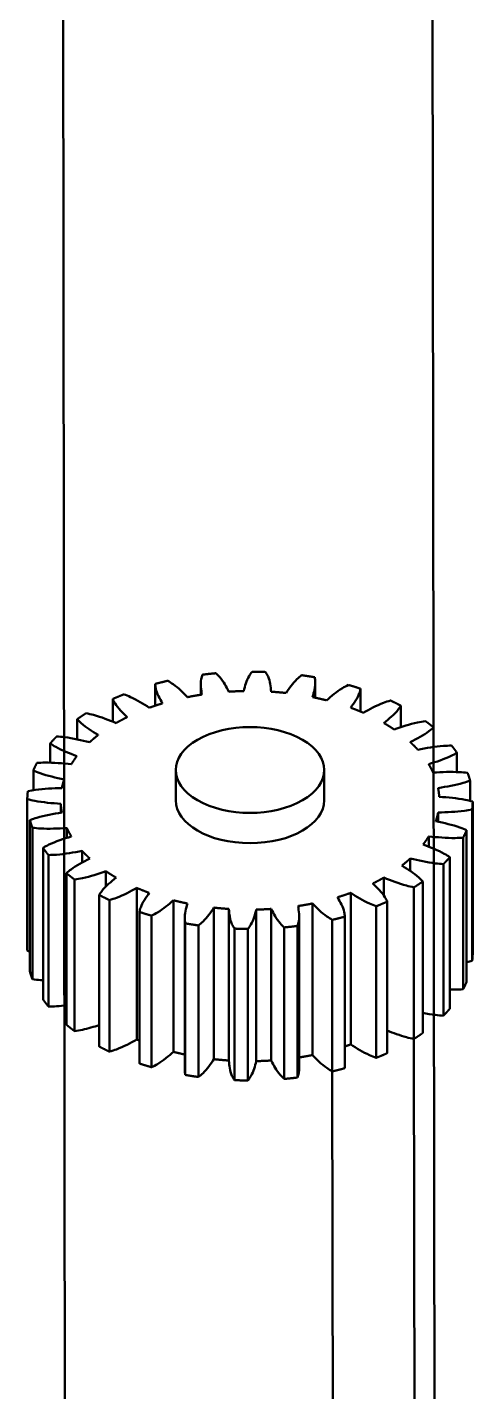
# Model space of a CAD drawing. Header units: inches. Extents: x 632 to 5727, y -9589 to -3994.
# Drawn here: x 755.9 to 777, y -4891.9 to -4827.3 of the extents above; entities that cross this region are included whole.
import ezdxf

# ---------------------------------------------------------------- set-up
doc = ezdxf.new("R2010")
doc.units = ezdxf.units.IN
doc.header["$MEASUREMENT"] = 0
doc.layers.add('visible line', color=7, linetype='Continuous', lineweight=50, plot=False)

msp = doc.modelspace()

# ---------------------------------------------------------------- linework, layer by layer
at = {"layer": 'visible line'}
for p, q in [((757.46222, -4720.48261, -11112.20875), (757.69473, -4906.2404, -972.74939)), ((774.95903, -4720.54432, -11112.20875), (775.19108, -4906.24337, -972.74939))]:
    msp.add_line(p, q, dxfattribs=at)
at = {"layer": 'visible line', "extrusion": (-0.707107, -0.408248, 0.57735)}
for p, q in [((761.95585, -4859.44205, -5574.8673), (761.95585, -4858.41222, -5574.8673)), ((764.11577, -4858.92453, -5574.8673), (764.11577, -4858.41754, -5574.8673)), ((769.53582, -4859.06489, -5574.8673), (769.53582, -4858.35266, -5574.8673)), ((759.94434, -4860.19859, -5574.8673), (759.94434, -4859.12685, -5574.8673)), ((771.67578, -4859.72032, -5574.8673), (771.67578, -4858.63601, -5574.8673)), ((773.58234, -4860.45976, -5574.8673), (773.58234, -4859.44085, -5574.8673)), ((758.25869, -4861.03488, -5574.8673), (758.25869, -4860.08199, -5574.8673)), ((775.1309, -4861.40066, -5574.8673), (775.1309, -4860.47045, -5574.8673)), ((756.98343, -4862.14023, -5574.8673), (756.98343, -4861.22974, -5574.8673)), ((776.24381, -4862.58412, -5574.8673), (776.24381, -4861.67319, -5574.8673)), ((756.18251, -4863.44616, -5574.8673), (756.18251, -4862.51255, -5574.8673)), ((762.92714, -4863.92316, -5574.8673), (762.92714, -4862.48786, -5574.8673)), ((769.95866, -4863.92316, -5574.8673), (769.95866, -4862.48786, -5574.8673)), ((776.86526, -4863.94864, -5574.8673), (776.86526, -4862.98875, -5574.8673)), ((755.89609, -4871.04261, -5574.8673), (755.89609, -4863.8661, -5574.8673)), ((757.48245, -4864.5114, -5574.8673), (757.48245, -4864.09128, -5574.8673)), ((776.98971, -4871.15673, -5574.8673), (776.98971, -4863.98022, -5574.8673)), ((756.02054, -4872.03408, -5574.8673), (756.02054, -4864.85757, -5574.8673)), ((775.35171, -4864.93425, -5574.8673), (775.35171, -4864.50269, -5574.8673)), ((776.96409, -4871.52767, -5574.8673), (776.96409, -4864.35116, -5574.8673)), ((756.13853, -4872.39901, -5574.8673), (756.13853, -4865.2225, -5574.8673)), ((757.7719, -4865.70025, -5574.8673), (757.7719, -4865.23823, -5574.8673)), ((776.70329, -4872.51027, -5574.8673), (776.70329, -4865.33376, -5574.8673)), ((756.64199, -4873.34964, -5574.8673), (756.64199, -4866.17313, -5574.8673)), ((774.90498, -4866.11825, -5574.8673), (774.90498, -4865.6327, -5574.8673)), ((776.53534, -4872.86862, -5574.8673), (776.53534, -4865.69211, -5574.8673)), ((756.89767, -4873.69026, -5574.8673), (756.89767, -4866.51376, -5574.8673)), ((758.49615, -4866.86504, -5574.8673), (758.49615, -4866.31925, -5574.8673)), ((774.03394, -4867.27003, -5574.8673), (774.03394, -4866.67698, -5574.8673)), ((775.90237, -4873.79308, -5574.8673), (775.90237, -4866.61657, -5574.8673)), ((757.7549, -4874.55237, -5574.8673), (757.7549, -4867.37586, -5574.8673)), ((759.61889, -4868.0059, -5574.8673), (759.61889, -4867.28011, -5574.8673)), ((775.60051, -4874.12087, -5574.8673), (775.60051, -4866.94436, -5574.8673)), ((758.13545, -4874.85161, -5574.8673), (758.13545, -4867.6751, -5574.8673)), ((761.08381, -4875.24915, -5574.8673), (761.08381, -4868.07264, -5574.8673)), ((772.78224, -4868.43651, -5574.8673), (772.78224, -4867.58318, -5574.8673)), ((774.20649, -4875.22163, -5574.8673), (774.20649, -4868.04512, -5574.8673)), ((774.62711, -4874.94083, -5574.8673), (774.62711, -4867.76432, -5574.8673)), ((759.30346, -4875.58198, -5574.8673), (759.30346, -4868.40547, -5574.8673)), ((759.7898, -4875.82482, -5574.8673), (759.7898, -4868.64831, -5574.8673)), ((762.81746, -4875.83361, -5574.8673), (762.81746, -4868.6571, -5574.8673)), ((769.40391, -4875.98525, -5574.8673), (769.40391, -4868.80874, -5574.8673)), ((771.21266, -4875.48235, -5574.8673), (771.21266, -4868.30584, -5574.8673)), ((772.94146, -4875.89597, -5574.8673), (772.94146, -4868.71946, -5574.8673)), ((761.21002, -4876.38682, -5574.8673), (761.21002, -4869.21031, -5574.8673)), ((761.77777, -4876.56109, -5574.8673), (761.77777, -4869.38458, -5574.8673)), ((764.7329, -4876.18069, -5574.8673), (764.7329, -4869.00418, -5574.8673)), ((765.43912, -4876.24317, -5574.8673), (765.43912, -4869.06666, -5574.8673)), ((766.73409, -4876.27299, -5574.8673), (766.73409, -4869.09648, -5574.8673)), ((767.44668, -4876.24317, -5574.8673), (767.44668, -4869.06666, -5574.8673)), ((768.77003, -4876.60528, -5574.8673), (768.77003, -4869.42877, -5574.8673)), ((770.92995, -4876.61061, -5574.8673), (770.92995, -4869.4341, -5574.8673)), ((772.42316, -4876.11569, -5574.8673), (772.42316, -4868.93918, -5574.8673)), ((763.34998, -4876.67016, -5574.8673), (763.34998, -4869.49365, -5574.8673)), ((763.37898, -4876.92654, -5574.8673), (763.37898, -4869.75003, -5574.8673)), ((763.99966, -4877.0235, -5574.8673), (763.99966, -4869.84699, -5574.8673)), ((765.70158, -4877.17408, -5574.8673), (765.70158, -4869.99757, -5574.8673)), ((766.34407, -4877.18887, -5574.8673), (766.34407, -4870.01236, -5574.8673)), ((768.06135, -4877.11702, -5574.8673), (768.06135, -4869.94051, -5574.8673)), ((768.69344, -4877.0489, -5574.8673), (768.69344, -4869.87239, -5574.8673)), ((770.33996, -4876.75823, -5574.8673), (770.33996, -4869.58172, -5574.8673)), ((774.20649, -4875.22163, -5574.8673), (774.32023, -4979.9658)), ((770.33996, -4876.75823, -5574.8673), (770.47869, -4980.50522))]:
    msp.add_line(p, q, dxfattribs=at)
at = {"layer": 'visible line'}
for centre, start_param, end_param in [((766.4429, -4862.48786, -5574.8673), -3.92699081698724, 2.356194490192347), ((766.4429, -4863.92316, -5574.8673), 0, 3.14159265)]:
    msp.add_ellipse(centre, major_axis=(-3.51576, 0), ratio=0.57735027, start_param=start_param, end_param=end_param, dxfattribs=at)
for points, knots in [([(766.54173, -4857.83395, -5574.8673), (766.48793, -4857.90113, -5574.8673), (766.28745, -4858.19111, -5574.8673), (766.21046, -4858.50802, -5574.8673), (766.15171, -4858.74984, -5574.8673)], [-123.31703996, -123.31703996, -123.31703996, -123.31703996, -122.20936763, -118.64207558, -118.64207558, -118.64207558, -118.64207558]), ([(761.95585, -4858.41222, -5574.8673), (761.95787, -4858.48622, -5574.8673), (761.99516, -4858.7977, -5574.8673), (762.16395, -4859.10251, -5574.8673), (762.29275, -4859.3351, -5574.8673)], [-104.33580709, -104.33580709, -104.33580709, -104.33580709, -103.22813476, -99.66084271, -99.66084271, -99.66084271, -99.66084271]), ([(763.48189, -4859.03757, -5574.8673), (763.27599, -4858.82427, -5574.8673), (763.00616, -4858.54474, -5574.8673), (762.63799, -4858.31605, -5574.8673), (762.54584, -4858.2646, -5574.8673)], [-109.07174513, -109.07174513, -109.07174513, -109.07174513, -105.50445308, -104.39678075, -104.39678075, -104.39678075, -104.39678075]), ([(764.19236, -4857.97393, -5574.8673), (764.16581, -4858.04633, -5574.8673), (764.08212, -4858.35479, -5574.8673), (764.1292, -4858.67365, -5574.8673), (764.16512, -4858.91695, -5574.8673)], [-113.82642352, -113.82642352, -113.82642352, -113.82642352, -112.7187512, -109.15145915, -109.15145915, -109.15145915, -109.15145915]), ([(765.43912, -4858.77965, -5574.8673), (765.32059, -4858.54525, -5574.8673), (765.16526, -4858.23806, -5574.8673), (764.89447, -4857.9678, -5574.8673), (764.82445, -4857.90581, -5574.8673)], [-118.56236156, -118.56236156, -118.56236156, -118.56236156, -114.99506951, -113.88739719, -113.88739719, -113.88739719, -113.88739719]), ([(767.44668, -4858.77965, -5574.8673), (767.42147, -4858.5359, -5574.8673), (767.38843, -4858.21645, -5574.8673), (767.22859, -4857.91819, -5574.8673), (767.18422, -4857.84875, -5574.8673)], [-128.052978, -128.052978, -128.052978, -128.052978, -124.48568595, -123.37801362, -123.37801362, -123.37801362, -123.37801362]), ([(768.88614, -4857.99932, -5574.8673), (768.80779, -4858.0579, -5574.8673), (768.50058, -4858.31485, -5574.8673), (768.30338, -4858.61392, -5574.8673), (768.1529, -4858.84213, -5574.8673)], [-132.80765639, -132.80765639, -132.80765639, -132.80765639, -131.69998406, -128.13269201, -128.13269201, -128.13269201, -128.13269201]), ([(769.40391, -4859.03757, -5574.8673), (769.47328, -4858.79669, -5574.8673), (769.56419, -4858.48101, -5574.8673), (769.52331, -4858.16968, -5574.8673), (769.50682, -4858.09628, -5574.8673)], [-137.54359443, -137.54359443, -137.54359443, -137.54359443, -133.97630238, -132.86863005, -132.86863005, -132.86863005, -132.86863005]), ([(771.10803, -4858.46173, -5574.8673), (771.00907, -4858.50878, -5574.8673), (770.61053, -4858.71982, -5574.8673), (770.30301, -4858.98606, -5574.8673), (770.06834, -4859.18921, -5574.8673)], [-142.29827282, -142.29827282, -142.29827282, -142.29827282, -141.19060049, -137.62330844, -137.62330844, -137.62330844, -137.62330844]), ([(759.94434, -4859.12685, -5574.8673), (759.97483, -4859.19874, -5574.8673), (760.13123, -4859.49762, -5574.8673), (760.41327, -4859.7731, -5574.8673), (760.62849, -4859.98331, -5574.8673)], [-94.84519066, -94.84519066, -94.84519066, -94.84519066, -93.73751833, -90.17022628, -90.17022628, -90.17022628, -90.17022628]), ([(761.67314, -4859.54047, -5574.8673), (761.39019, -4859.35897, -5574.8673), (761.01939, -4859.12111, -5574.8673), (760.57231, -4858.94546, -5574.8673), (760.46264, -4858.90714, -5574.8673)], [-99.5811287, -99.5811287, -99.5811287, -99.5811287, -96.01383665, -94.90616432, -94.90616432, -94.90616432, -94.90616432]), ([(771.21266, -4859.54047, -5574.8673), (771.37313, -4859.31454, -5574.8673), (771.58343, -4859.01845, -5574.8673), (771.66357, -4858.70968, -5574.8673), (771.67578, -4858.63601, -5574.8673)], [-147.03421086, -147.03421086, -147.03421086, -147.03421086, -143.46691881, -142.35924648, -142.35924648, -142.35924648, -142.35924648]), ([(773.09599, -4859.198, -5574.8673), (772.98139, -4859.23116, -5574.8673), (772.5115, -4859.3857, -5574.8673), (772.10907, -4859.60576, -5574.8673), (771.80199, -4859.77367, -5574.8673)], [-151.78888925, -151.78888925, -151.78888925, -151.78888925, -150.68121692, -147.11392487, -147.11392487, -147.11392487, -147.11392487]), ([(772.78224, -4860.26314, -5574.8673), (773.02576, -4860.06349, -5574.8673), (773.34491, -4859.80184, -5574.8673), (773.54204, -4859.51111, -5574.8673), (773.58234, -4859.44085, -5574.8673)], [-156.52482729, -156.52482729, -156.52482729, -156.52482729, -152.95753524, -151.84986291, -151.84986291, -151.84986291, -151.84986291]), ([(758.25869, -4860.08199, -5574.8673), (758.31612, -4860.14816, -5574.8673), (758.5838, -4860.41945, -5574.8673), (758.96494, -4860.65179, -5574.8673), (759.25578, -4860.82909, -5574.8673)], [-85.35457423, -85.35457423, -85.35457423, -85.35457423, -84.2469019, -80.67960985, -80.67960985, -80.67960985, -80.67960985]), ([(760.10356, -4860.26314, -5574.8673), (759.75775, -4860.12254, -5574.8673), (759.30457, -4859.93828, -5574.8673), (758.801, -4859.82447, -5574.8673), (758.67931, -4859.8012, -5574.8673)], [-90.09051227, -90.09051227, -90.09051227, -90.09051227, -86.52322022, -85.41554789, -85.41554789, -85.41554789, -85.41554789]), ([(774.75035, -4860.17121, -5574.8673), (774.62583, -4860.18881, -5574.8673), (774.10816, -4860.27911, -5574.8673), (773.63101, -4860.44195, -5574.8673), (773.26691, -4860.56621, -5574.8673)], [-161.27950569, -161.27950569, -161.27950569, -161.27950569, -160.17183336, -156.60454131, -156.60454131, -156.60454131, -156.60454131]), ([(758.85186, -4861.16933, -5574.8673), (758.46054, -4861.07669, -5574.8673), (757.9477, -4860.95527, -5574.8673), (757.4129, -4860.909, -5574.8673), (757.28529, -4860.90195, -5574.8673)], [-80.59989584, -80.59989584, -80.59989584, -80.59989584, -77.03260379, -75.92493146, -75.92493146, -75.92493146, -75.92493146]), ([(774.03394, -4861.16933, -5574.8673), (774.3483, -4861.00597, -5574.8673), (774.76029, -4860.79189, -5574.8673), (775.06453, -4860.53377, -5574.8673), (775.1309, -4860.47045, -5574.8673)], [-166.01544372, -166.01544372, -166.01544372, -166.01544372, -162.44815167, -161.34047935, -161.34047935, -161.34047935, -161.34047935]), ([(756.98343, -4861.22974, -5574.8673), (757.06493, -4861.28688, -5574.8673), (757.43045, -4861.51697, -5574.8673), (757.89159, -4861.69452, -5574.8673), (758.24347, -4861.83001, -5574.8673)], [-75.8639578, -75.8639578, -75.8639578, -75.8639578, -74.75628547, -71.18899342, -71.18899342, -71.18899342, -71.18899342]), ([(775.98813, -4861.33256, -5574.8673), (775.85995, -4861.33372, -5574.8673), (775.32046, -4861.35525, -5574.8673), (774.79251, -4861.45271, -5574.8673), (774.38964, -4861.52707, -5574.8673)], [-170.77012212, -170.77012212, -170.77012212, -170.77012212, -169.66244979, -166.09515774, -166.09515774, -166.09515774, -166.09515774]), ([(774.90498, -4862.21362, -5574.8673), (775.27443, -4862.09474, -5574.8673), (775.7586, -4861.93895, -5574.8673), (776.1547, -4861.72639, -5574.8673), (776.24381, -4861.67319, -5574.8673)], [-175.50606016, -175.50606016, -175.50606016, -175.50606016, -171.93876811, -170.83109578, -170.83109578, -170.83109578, -170.83109578]), ([(757.98081, -4862.21362, -5574.8673), (757.56359, -4862.17357, -5574.8673), (757.01682, -4862.12108, -5574.8673), (756.47759, -4862.14468, -5574.8673), (756.35046, -4862.1542, -5574.8673)], [-71.1092794, -71.1092794, -71.1092794, -71.1092794, -67.54198735, -66.43431502, -66.43431502, -66.43431502, -66.43431502]), ([(756.18251, -4862.51255, -5574.8673), (756.28398, -4862.55778, -5574.8673), (756.72903, -4862.73515, -5574.8673), (757.24704, -4862.84901, -5574.8673), (757.64231, -4862.93589, -5574.8673)], [-66.37334136, -66.37334136, -66.37334136, -66.37334136, -65.26566904, -61.69837699, -61.69837699, -61.69837699, -61.69837699]), ([(776.74727, -4862.62381, -5574.8673), (776.62186, -4862.60848, -5574.8673), (776.08759, -4862.56016, -5574.8673), (775.53532, -4862.58734, -5574.8673), (775.1139, -4862.60808, -5574.8673)], [-180.26073855, -180.26073855, -180.26073855, -180.26073855, -179.15306622, -175.58577417, -175.58577417, -175.58577417, -175.58577417]), ([(775.35171, -4863.34362, -5574.8673), (775.75771, -4863.27519, -5574.8673), (776.28978, -4863.18551, -5574.8673), (776.75787, -4863.02917, -5574.8673), (776.86526, -4862.98875, -5574.8673)], [-184.99667659, -184.99667659, -184.99667659, -184.99667659, -181.42938454, -180.32171221, -180.32171221, -180.32171221, -180.32171221]), ([(757.53409, -4863.34362, -5574.8673), (757.11189, -4863.35818, -5574.8673), (756.5586, -4863.37725, -5574.8673), (756.04199, -4863.46954, -5574.8673), (755.92171, -4863.49515, -5574.8673)], [-61.61866297, -61.61866297, -61.61866297, -61.61866297, -58.05137092, -56.94369859, -56.94369859, -56.94369859, -56.94369859]), ([(755.89609, -4863.8661, -5574.8673), (756.01245, -4863.89716, -5574.8673), (756.5147, -4864.0129, -5574.8673), (757.0636, -4864.05736, -5574.8673), (757.48245, -4864.09128, -5574.8673)], [-56.88272493, -56.88272493, -56.88272493, -56.88272493, -55.7750526, -52.20776055, -52.20776055, -52.20776055, -52.20776055]), ([(776.98971, -4863.98022, -5574.8673), (776.87335, -4863.94916, -5574.8673), (776.3711, -4863.83341, -5574.8673), (775.8222, -4863.78896, -5574.8673), (775.40335, -4863.75504, -5574.8673)], [-189.75135498, -189.75135498, -189.75135498, -189.75135498, -188.64368265, -185.0763906, -185.0763906, -185.0763906, -185.0763906]), ([(757.53409, -4864.50269, -5574.8673), (757.12809, -4864.57112, -5574.8673), (756.59602, -4864.6608, -5574.8673), (756.12793, -4864.81715, -5574.8673), (756.02054, -4864.85757, -5574.8673)], [-52.12804654, -52.12804654, -52.12804654, -52.12804654, -48.56075449, -47.45308216, -47.45308216, -47.45308216, -47.45308216]), ([(776.70329, -4865.33376, -5574.8673), (776.60182, -4865.28853, -5574.8673), (776.15677, -4865.11116, -5574.8673), (775.63876, -4864.99731, -5574.8673), (775.24349, -4864.91043, -5574.8673)], [-199.24197141, -199.24197141, -199.24197141, -199.24197141, -198.13429909, -194.56700704, -194.56700704, -194.56700704, -194.56700704]), ([(775.35171, -4864.50269, -5574.8673), (775.77391, -4864.48814, -5574.8673), (776.3272, -4864.46906, -5574.8673), (776.84381, -4864.37677, -5574.8673), (776.96409, -4864.35116, -5574.8673)], [-194.48729302, -194.48729302, -194.48729302, -194.48729302, -190.92000097, -189.81232864, -189.81232864, -189.81232864, -189.81232864]), ([(756.13853, -4865.2225, -5574.8673), (756.26394, -4865.23784, -5574.8673), (756.79821, -4865.28616, -5574.8673), (757.35048, -4865.25897, -5574.8673), (757.7719, -4865.23823, -5574.8673)], [-47.3921085, -47.3921085, -47.3921085, -47.3921085, -46.28443617, -42.71714412, -42.71714412, -42.71714412, -42.71714412]), ([(757.98081, -4865.6327, -5574.8673), (757.61137, -4865.75157, -5574.8673), (757.1272, -4865.90736, -5574.8673), (756.7311, -4866.11992, -5574.8673), (756.64199, -4866.17313, -5574.8673)], [-42.63743011, -42.63743011, -42.63743011, -42.63743011, -39.07013806, -37.96246573, -37.96246573, -37.96246573, -37.96246573]), ([(775.90237, -4866.61657, -5574.8673), (775.82087, -4866.55944, -5574.8673), (775.45535, -4866.32934, -5574.8673), (774.99421, -4866.15179, -5574.8673), (774.64233, -4866.01631, -5574.8673)], [-208.73258785, -208.73258785, -208.73258785, -208.73258785, -207.62491552, -204.05762347, -204.05762347, -204.05762347, -204.05762347]), ([(774.90498, -4865.6327, -5574.8673), (775.32221, -4865.67275, -5574.8673), (775.86898, -4865.72523, -5574.8673), (776.40821, -4865.70163, -5574.8673), (776.53534, -4865.69211, -5574.8673)], [-203.97790945, -203.97790945, -203.97790945, -203.97790945, -200.4106174, -199.30294507, -199.30294507, -199.30294507, -199.30294507]), ([(756.89767, -4866.51376, -5574.8673), (757.02585, -4866.51259, -5574.8673), (757.56534, -4866.49106, -5574.8673), (758.09329, -4866.39361, -5574.8673), (758.49615, -4866.31925, -5574.8673)], [-37.90149207, -37.90149207, -37.90149207, -37.90149207, -36.79381974, -33.22652769, -33.22652769, -33.22652769, -33.22652769]), ([(758.85186, -4866.67698, -5574.8673), (758.5375, -4866.84034, -5574.8673), (758.12551, -4867.05442, -5574.8673), (757.82127, -4867.31254, -5574.8673), (757.7549, -4867.37586, -5574.8673)], [-33.14681367, -33.14681367, -33.14681367, -33.14681367, -29.57952162, -28.4718493, -28.4718493, -28.4718493, -28.4718493]), ([(774.03394, -4866.67698, -5574.8673), (774.42526, -4866.76963, -5574.8673), (774.93809, -4866.89104, -5574.8673), (775.4729, -4866.93731, -5574.8673), (775.60051, -4866.94436, -5574.8673)], [-213.46852589, -213.46852589, -213.46852589, -213.46852589, -209.90123384, -208.79356151, -208.79356151, -208.79356151, -208.79356151]), ([(758.13545, -4867.6751, -5574.8673), (758.25997, -4867.6575, -5574.8673), (758.77764, -4867.5672, -5574.8673), (759.25479, -4867.40436, -5574.8673), (759.61889, -4867.28011, -5574.8673)], [-28.41087564, -28.41087564, -28.41087564, -28.41087564, -27.30320331, -23.73591126, -23.73591126, -23.73591126, -23.73591126]), ([(774.62711, -4867.76432, -5574.8673), (774.56968, -4867.69815, -5574.8673), (774.302, -4867.42687, -5574.8673), (773.92085, -4867.19452, -5574.8673), (773.63002, -4867.01723, -5574.8673)], [-218.22320428, -218.22320428, -218.22320428, -218.22320428, -217.11553195, -213.5482399, -213.5482399, -213.5482399, -213.5482399]), ([(760.10356, -4867.58318, -5574.8673), (759.86003, -4867.78283, -5574.8673), (759.54089, -4868.04447, -5574.8673), (759.34376, -4868.33521, -5574.8673), (759.30346, -4868.40547, -5574.8673)], [-23.65619724, -23.65619724, -23.65619724, -23.65619724, -20.08890519, -18.98123286, -18.98123286, -18.98123286, -18.98123286]), ([(759.7898, -4868.64831, -5574.8673), (759.90441, -4868.61515, -5574.8673), (760.3743, -4868.46061, -5574.8673), (760.77673, -4868.24056, -5574.8673), (761.08381, -4868.07264, -5574.8673)], [-18.9202592, -18.9202592, -18.9202592, -18.9202592, -17.81258687, -14.24529482, -14.24529482, -14.24529482, -14.24529482]), ([(772.94146, -4868.71946, -5574.8673), (772.91097, -4868.64757, -5574.8673), (772.75457, -4868.3487, -5574.8673), (772.47253, -4868.07321, -5574.8673), (772.25731, -4867.863, -5574.8673)], [-227.71382071, -227.71382071, -227.71382071, -227.71382071, -226.60614838, -223.03885633, -223.03885633, -223.03885633, -223.03885633]), ([(772.78224, -4867.58318, -5574.8673), (773.12805, -4867.72378, -5574.8673), (773.58123, -4867.90803, -5574.8673), (774.0848, -4868.02185, -5574.8673), (774.20649, -4868.04512, -5574.8673)], [-222.95914232, -222.95914232, -222.95914232, -222.95914232, -219.39185027, -218.28417794, -218.28417794, -218.28417794, -218.28417794]), ([(761.67314, -4868.30584, -5574.8673), (761.51267, -4868.53178, -5574.8673), (761.30237, -4868.82786, -5574.8673), (761.22223, -4869.13663, -5574.8673), (761.21002, -4869.21031, -5574.8673)], [-14.16558081, -14.16558081, -14.16558081, -14.16558081, -10.59828876, -9.49061643, -9.49061643, -9.49061643, -9.49061643]), ([(761.77777, -4869.38458, -5574.8673), (761.87673, -4869.33753, -5574.8673), (762.27527, -4869.1265, -5574.8673), (762.58279, -4868.86026, -5574.8673), (762.81746, -4868.6571, -5574.8673)], [-9.42964277, -9.42964277, -9.42964277, -9.42964277, -8.32197044, -4.75467839, -4.75467839, -4.75467839, -4.75467839]), ([(763.48189, -4868.80874, -5574.8673), (763.41252, -4869.04963, -5574.8673), (763.32161, -4869.36531, -5574.8673), (763.36249, -4869.67663, -5574.8673), (763.37898, -4869.75003, -5574.8673)], [-4.67496438, -4.67496438, -4.67496438, -4.67496438, -1.10767233, 0, 0, 0, 0]), ([(769.40391, -4868.80874, -5574.8673), (769.60981, -4869.02204, -5574.8673), (769.87964, -4869.30158, -5574.8673), (770.24781, -4869.53027, -5574.8673), (770.33996, -4869.58172, -5574.8673)], [-241.94037518, -241.94037518, -241.94037518, -241.94037518, -238.37308313, -237.2654108, -237.2654108, -237.2654108, -237.2654108]), ([(770.92995, -4869.4341, -5574.8673), (770.92793, -4869.36009, -5574.8673), (770.89064, -4869.04862, -5574.8673), (770.72185, -4868.7438, -5574.8673), (770.59305, -4868.51121, -5574.8673)], [-237.20443714, -237.20443714, -237.20443714, -237.20443714, -236.09676481, -232.52947276, -232.52947276, -232.52947276, -232.52947276]), ([(771.21266, -4868.30584, -5574.8673), (771.49561, -4868.48734, -5574.8673), (771.86641, -4868.7252, -5574.8673), (772.31349, -4868.90086, -5574.8673), (772.42316, -4868.93918, -5574.8673)], [-232.44975875, -232.44975875, -232.44975875, -232.44975875, -228.8824667, -227.77479437, -227.77479437, -227.77479437, -227.77479437]), ([(763.99966, -4869.84699, -5574.8673), (764.07801, -4869.78841, -5574.8673), (764.38522, -4869.53146, -5574.8673), (764.58242, -4869.23239, -5574.8673), (764.7329, -4869.00418, -5574.8673)], [-265.67628644, -265.67628644, -265.67628644, -265.67628644, -264.56861411, -261.00132206, -261.00132206, -261.00132206, -261.00132206]), ([(765.43912, -4869.06666, -5574.8673), (765.46433, -4869.31042, -5574.8673), (765.49737, -4869.62986, -5574.8673), (765.65721, -4869.92813, -5574.8673), (765.70158, -4869.99757, -5574.8673)], [-260.92160805, -260.92160805, -260.92160805, -260.92160805, -257.354316, -256.24664367, -256.24664367, -256.24664367, -256.24664367]), ([(766.34407, -4870.01236, -5574.8673), (766.39787, -4869.94518, -5574.8673), (766.59835, -4869.65521, -5574.8673), (766.67534, -4869.3383, -5574.8673), (766.73409, -4869.09648, -5574.8673)], [-256.18567001, -256.18567001, -256.18567001, -256.18567001, -255.07799768, -251.51070563, -251.51070563, -251.51070563, -251.51070563]), ([(767.44668, -4869.06666, -5574.8673), (767.56521, -4869.30107, -5574.8673), (767.72054, -4869.60826, -5574.8673), (767.99133, -4869.87851, -5574.8673), (768.06135, -4869.94051, -5574.8673)], [-251.43099161, -251.43099161, -251.43099161, -251.43099161, -247.86369956, -246.75602724, -246.75602724, -246.75602724, -246.75602724]), ([(768.69344, -4869.87239, -5574.8673), (768.71999, -4869.79998, -5574.8673), (768.80368, -4869.49152, -5574.8673), (768.7566, -4869.17267, -5574.8673), (768.72068, -4868.92936, -5574.8673)], [-246.69505357, -246.69505357, -246.69505357, -246.69505357, -245.58738125, -242.0200892, -242.0200892, -242.0200892, -242.0200892]), ([(756.64199, -4872.43871, -5574.8673), (756.6006, -4872.43722, -5574.8673), (756.43139, -4872.42949, -5574.8673), (756.26394, -4872.41435, -5574.8673), (756.13853, -4872.39901, -5574.8673)], [45.92690759, 45.92690759, 45.92690759, 45.92690759, 46.28443617, 47.3921085, 47.3921085, 47.3921085, 47.3921085]), ([(776.53534, -4872.86862, -5574.8673), (776.40821, -4872.87814, -5574.8673), (776.19759, -4872.88736, -5574.8673), (775.98582, -4872.88497, -5574.8673), (775.90237, -4872.8826, -5574.8673)], [199.30294507, 199.30294507, 199.30294507, 199.30294507, 200.4106174, 201.12896021, 201.12896021, 201.12896021, 201.12896021]), ([(757.7549, -4873.62216, -5574.8673), (757.59763, -4873.64458, -5574.8673), (757.31338, -4873.67763, -5574.8673), (757.02585, -4873.6891, -5574.8673), (756.89767, -4873.69026, -5574.8673)], [35.40990497, 35.40990497, 35.40990497, 35.40990497, 36.79381974, 37.90149207, 37.90149207, 37.90149207, 37.90149207]), ([(759.30346, -4874.56306, -5574.8673), (759.04292, -4874.649, -5574.8673), (758.66377, -4874.76357, -5574.8673), (758.25997, -4874.83401, -5574.8673), (758.13545, -4874.85161, -5574.8673)], [24.76422981, 24.76422981, 24.76422981, 24.76422981, 27.30320331, 28.41087564, 28.41087564, 28.41087564, 28.41087564]), ([(775.60051, -4874.12087, -5574.8673), (775.4729, -4874.11382, -5574.8673), (775.14372, -4874.08534, -5574.8673), (774.82287, -4874.02839, -5574.8673), (774.62711, -4873.98794, -5574.8673)], [208.79356151, 208.79356151, 208.79356151, 208.79356151, 209.90123384, 211.67105782, 211.67105782, 211.67105782, 211.67105782]), ([(761.08381, -4875.24915, -5574.8673), (760.77673, -4875.41707, -5574.8673), (760.3743, -4875.63712, -5574.8673), (759.90441, -4875.79166, -5574.8673), (759.7898, -4875.82482, -5574.8673)], [14.24529482, 14.24529482, 14.24529482, 14.24529482, 17.81258687, 18.9202592, 18.9202592, 18.9202592, 18.9202592]), ([(774.20649, -4875.22163, -5574.8673), (774.0848, -4875.19836, -5574.8673), (773.64016, -4875.09786, -5574.8673), (773.23481, -4874.94245, -5574.8673), (772.94146, -4874.82423, -5574.8673)], [218.28417794, 218.28417794, 218.28417794, 218.28417794, 219.39185027, 222.41200673, 222.41200673, 222.41200673, 222.41200673]), ([(762.81746, -4875.83361, -5574.8673), (762.58279, -4876.03677, -5574.8673), (762.27527, -4876.30301, -5574.8673), (761.87673, -4876.51404, -5574.8673), (761.77777, -4876.56109, -5574.8673)], [4.75467839, 4.75467839, 4.75467839, 4.75467839, 8.32197044, 9.42964277, 9.42964277, 9.42964277, 9.42964277]), ([(772.42316, -4876.11569, -5574.8673), (772.31349, -4876.07737, -5574.8673), (771.86641, -4875.90171, -5574.8673), (771.49561, -4875.66385, -5574.8673), (771.21266, -4875.48235, -5574.8673)], [227.77479437, 227.77479437, 227.77479437, 227.77479437, 228.8824667, 232.44975875, 232.44975875, 232.44975875, 232.44975875]), ([(764.7329, -4876.18069, -5574.8673), (764.58242, -4876.4089, -5574.8673), (764.38522, -4876.70797, -5574.8673), (764.07801, -4876.96492, -5574.8673), (763.99966, -4877.0235, -5574.8673)], [261.00132206, 261.00132206, 261.00132206, 261.00132206, 264.56861411, 265.67628644, 265.67628644, 265.67628644, 265.67628644]), ([(765.70158, -4877.17408, -5574.8673), (765.65721, -4877.10464, -5574.8673), (765.49737, -4876.80637, -5574.8673), (765.46433, -4876.48693, -5574.8673), (765.43912, -4876.24317, -5574.8673)], [256.24664367, 256.24664367, 256.24664367, 256.24664367, 257.354316, 260.92160805, 260.92160805, 260.92160805, 260.92160805]), ([(766.73409, -4876.27299, -5574.8673), (766.67534, -4876.51481, -5574.8673), (766.59835, -4876.83172, -5574.8673), (766.39787, -4877.12169, -5574.8673), (766.34407, -4877.18887, -5574.8673)], [251.51070563, 251.51070563, 251.51070563, 251.51070563, 255.07799768, 256.18567001, 256.18567001, 256.18567001, 256.18567001]), ([(768.06135, -4877.11702, -5574.8673), (767.99133, -4877.05502, -5574.8673), (767.72054, -4876.78477, -5574.8673), (767.56521, -4876.47758, -5574.8673), (767.44668, -4876.24317, -5574.8673)], [246.75602724, 246.75602724, 246.75602724, 246.75602724, 247.86369956, 251.43099161, 251.43099161, 251.43099161, 251.43099161]), ([(770.33996, -4876.75823, -5574.8673), (770.24781, -4876.70677, -5574.8673), (769.87964, -4876.47809, -5574.8673), (769.60981, -4876.19855, -5574.8673), (769.40391, -4875.98525, -5574.8673)], [237.2654108, 237.2654108, 237.2654108, 237.2654108, 238.37308313, 241.94037518, 241.94037518, 241.94037518, 241.94037518]), ([(763.37898, -4876.92654, -5574.8673), (763.36249, -4876.85314, -5574.8673), (763.35127, -4876.76769, -5574.8673), (763.34998, -4876.6819, -5574.8673), (763.34998, -4876.67016, -5574.8673)], [0, 0, 0, 0, 1.10767233, 1.28323604, 1.28323604, 1.28323604, 1.28323604]), ([(768.77003, -4876.60528, -5574.8673), (768.77003, -4876.68057, -5574.8673), (768.75982, -4876.82971, -5574.8673), (768.71999, -4876.97649, -5574.8673), (768.69344, -4877.0489, -5574.8673)], [244.47042001, 244.47042001, 244.47042001, 244.47042001, 245.58738125, 246.69505357, 246.69505357, 246.69505357, 246.69505357])]:
    msp.add_open_spline(points, degree=3, knots=knots, dxfattribs=at)
for points, weights in [([(767.18422, -4857.84875, -5574.8673), (766.97035, -4857.84005, -5574.8673), (766.75612, -4857.83511, -5574.8673), (766.54173, -4857.83395, -5574.8673)], [1, 0.999690208383, 0.999690208383, 1]), ([(762.54584, -4858.2646, -5574.8673), (762.34661, -4858.31034, -5574.8673), (762.14988, -4858.35956, -5574.8673), (761.95585, -4858.41222, -5574.8673)], [1, 0.999690208383, 0.999690208383, 1]), ([(764.82445, -4857.90581, -5574.8673), (764.61259, -4857.9248, -5574.8673), (764.40183, -4857.94751, -5574.8673), (764.19236, -4857.97393, -5574.8673)], [1, 0.999690208383, 0.999690208383, 1]), ([(769.50682, -4858.09628, -5574.8673), (769.30167, -4858.06033, -5574.8673), (769.09471, -4858.02799, -5574.8673), (768.88614, -4857.99932, -5574.8673)], [1, 0.999690208383, 0.999690208383, 1]), ([(771.67578, -4858.63601, -5574.8673), (771.48963, -4858.57459, -5574.8673), (771.30032, -4858.51648, -5574.8673), (771.10803, -4858.46173, -5574.8673)], [1, 0.999690208383, 0.999690208383, 1]), ([(760.46264, -4858.90714, -5574.8673), (760.28603, -4858.97732, -5574.8673), (760.11321, -4859.05058, -5574.8673), (759.94434, -4859.12685, -5574.8673)], [1, 0.999690208383, 0.999690208383, 1]), ([(764.16512, -4858.91695, -5574.8673), (763.93466, -4858.95191, -5574.8673), (763.7068, -4858.99213, -5574.8673), (763.48189, -4859.03757, -5574.8673)], [1, 0.999470543092, 0.999470543092, 1]), ([(766.15171, -4858.74984, -5574.8673), (765.91356, -4858.75431, -5574.8673), (765.6759, -4858.76425, -5574.8673), (765.43912, -4858.77965, -5574.8673)], [1, 0.999470543092, 0.999470543092, 1]), ([(768.1529, -4858.84213, -5574.8673), (767.91899, -4858.81589, -5574.8673), (767.68346, -4858.79506, -5574.8673), (767.44668, -4858.77965, -5574.8673)], [1, 0.999470543092, 0.999470543092, 1]), ([(770.06834, -4859.18921, -5574.8673), (769.85041, -4859.13358, -5574.8673), (769.62882, -4859.08301, -5574.8673), (769.40391, -4859.03757, -5574.8673)], [1, 0.999470543092, 0.999470543092, 1]), ([(762.29275, -4859.3351, -5574.8673), (762.08154, -4859.39879, -5574.8673), (761.87489, -4859.46728, -5574.8673), (761.67314, -4859.54047, -5574.8673)], [1, 0.999470543092, 0.999470543092, 1]), ([(771.80199, -4859.77367, -5574.8673), (771.61097, -4859.69144, -5574.8673), (771.41442, -4859.61366, -5574.8673), (771.21266, -4859.54047, -5574.8673)], [1, 0.999470543092, 0.999470543092, 1]), ([(773.58234, -4859.44085, -5574.8673), (773.42453, -4859.35706, -5574.8673), (773.26236, -4859.27608, -5574.8673), (773.09599, -4859.198, -5574.8673)], [1, 0.999690208383, 0.999690208383, 1]), ([(758.67931, -4859.8012, -5574.8673), (758.53418, -4859.89231, -5574.8673), (758.39393, -4859.98594, -5574.8673), (758.25869, -4860.08199, -5574.8673)], [1, 0.999690208383, 0.999690208383, 1]), ([(760.62849, -4859.98331, -5574.8673), (760.44712, -4860.07254, -5574.8673), (760.27205, -4860.16586, -5574.8673), (760.10356, -4860.26314, -5574.8673)], [1, 0.999470543092, 0.999470543092, 1]), ([(773.26691, -4860.56621, -5574.8673), (773.11237, -4860.46149, -5574.8673), (772.95073, -4860.36041, -5574.8673), (772.78224, -4860.26314, -5574.8673)], [1, 0.999470543092, 0.999470543092, 1]), ([(775.1309, -4860.47045, -5574.8673), (775.00934, -4860.36849, -5574.8673), (774.88245, -4860.26871, -5574.8673), (774.75035, -4860.17121, -5574.8673)], [1, 0.999690208383, 0.999690208383, 1]), ([(757.28529, -4860.90195, -5574.8673), (757.17891, -4861.00943, -5574.8673), (757.07826, -4861.11872, -5574.8673), (756.98343, -4861.22974, -5574.8673)], [1, 0.999690208383, 0.999690208383, 1]), ([(759.25578, -4860.82909, -5574.8673), (759.11335, -4860.93937, -5574.8673), (758.97864, -4861.05285, -5574.8673), (758.85186, -4861.16933, -5574.8673)], [1, 0.999470543092, 0.999470543092, 1]), ([(774.38964, -4861.52707, -5574.8673), (774.27934, -4861.40513, -5574.8673), (774.16071, -4861.28582, -5574.8673), (774.03394, -4861.16933, -5574.8673)], [1, 0.999470543092, 0.999470543092, 1]), ([(776.24381, -4861.67319, -5574.8673), (776.16459, -4861.55816, -5574.8673), (776.07934, -4861.44458, -5574.8673), (775.98813, -4861.33256, -5574.8673)], [1, 0.999690208383, 0.999690208383, 1]), ([(756.35046, -4862.1542, -5574.8673), (756.28818, -4862.27265, -5574.8673), (756.23218, -4862.39214, -5574.8673), (756.18251, -4862.51255, -5574.8673)], [1, 0.999690208383, 0.999690208383, 1]), ([(758.24347, -4861.83001, -5574.8673), (758.14711, -4861.95583, -5574.8673), (758.05951, -4862.08377, -5574.8673), (757.98081, -4862.21362, -5574.8673)], [1, 0.999470543092, 0.999470543092, 1]), ([(775.1139, -4862.60808, -5574.8673), (775.05336, -4862.47503, -5574.8673), (774.98368, -4862.34347, -5574.8673), (774.90498, -4862.21362, -5574.8673)], [1, 0.999470543092, 0.999470543092, 1]), ([(757.64231, -4862.93589, -5574.8673), (757.59686, -4863.07093, -5574.8673), (757.56077, -4863.20692, -5574.8673), (757.53409, -4863.34362, -5574.8673)], [1, 0.999470543092, 0.999470543092, 1]), ([(776.86526, -4862.98875, -5574.8673), (776.83236, -4862.86643, -5574.8673), (776.79302, -4862.74474, -5574.8673), (776.74727, -4862.62381, -5574.8673)], [1, 0.999690208383, 0.999690208383, 1]), ([(755.92171, -4863.49515, -5574.8673), (755.90664, -4863.61863, -5574.8673), (755.8981, -4863.74232, -5574.8673), (755.89609, -4863.8661, -5574.8673)], [1, 0.999690208383, 0.999690208383, 1]), ([(775.40335, -4863.75504, -5574.8673), (775.39561, -4863.61754, -5574.8673), (775.37839, -4863.48033, -5574.8673), (775.35171, -4863.34362, -5574.8673)], [1, 0.999470543092, 0.999470543092, 1]), ([(757.48245, -4864.09128, -5574.8673), (757.49019, -4864.22877, -5574.8673), (757.50741, -4864.36598, -5574.8673), (757.53409, -4864.50269, -5574.8673)], [1, 0.999470543092, 0.999470543092, 1]), ([(776.96409, -4864.35116, -5574.8673), (776.97916, -4864.22768, -5574.8673), (776.9877, -4864.104, -5574.8673), (776.98971, -4863.98022, -5574.8673)], [1, 0.999690208383, 0.999690208383, 1]), ([(756.02054, -4864.85757, -5574.8673), (756.05344, -4864.97989, -5574.8673), (756.09278, -4865.10157, -5574.8673), (756.13853, -4865.2225, -5574.8673)], [1, 0.999690208383, 0.999690208383, 1]), ([(775.24349, -4864.91043, -5574.8673), (775.28894, -4864.77538, -5574.8673), (775.32503, -4864.6394, -5574.8673), (775.35171, -4864.50269, -5574.8673)], [1, 0.999470543092, 0.999470543092, 1]), ([(757.7719, -4865.23823, -5574.8673), (757.83244, -4865.37129, -5574.8673), (757.90212, -4865.50285, -5574.8673), (757.98081, -4865.6327, -5574.8673)], [1, 0.999470543092, 0.999470543092, 1]), ([(776.53534, -4865.69211, -5574.8673), (776.59762, -4865.57367, -5574.8673), (776.65362, -4865.45418, -5574.8673), (776.70329, -4865.33376, -5574.8673)], [1, 0.999690208383, 0.999690208383, 1]), ([(756.64199, -4866.17313, -5574.8673), (756.72121, -4866.28815, -5574.8673), (756.80646, -4866.40173, -5574.8673), (756.89767, -4866.51376, -5574.8673)], [1, 0.999690208383, 0.999690208383, 1]), ([(774.64233, -4866.01631, -5574.8673), (774.73869, -4865.89049, -5574.8673), (774.82629, -4865.76255, -5574.8673), (774.90498, -4865.6327, -5574.8673)], [1, 0.999470543092, 0.999470543092, 1]), ([(758.49615, -4866.31925, -5574.8673), (758.60646, -4866.44119, -5574.8673), (758.72509, -4866.5605, -5574.8673), (758.85186, -4866.67698, -5574.8673)], [1, 0.999470543092, 0.999470543092, 1]), ([(773.63002, -4867.01723, -5574.8673), (773.77245, -4866.90694, -5574.8673), (773.90716, -4866.79347, -5574.8673), (774.03394, -4866.67698, -5574.8673)], [1, 0.999470543092, 0.999470543092, 1]), ([(775.60051, -4866.94436, -5574.8673), (775.70689, -4866.83689, -5574.8673), (775.80753, -4866.72759, -5574.8673), (775.90237, -4866.61657, -5574.8673)], [1, 0.999690208383, 0.999690208383, 1]), ([(757.7549, -4867.37586, -5574.8673), (757.87646, -4867.47783, -5574.8673), (758.00335, -4867.5776, -5574.8673), (758.13545, -4867.6751, -5574.8673)], [1, 0.999690208383, 0.999690208383, 1]), ([(759.61889, -4867.28011, -5574.8673), (759.77343, -4867.38482, -5574.8673), (759.93507, -4867.4859, -5574.8673), (760.10356, -4867.58318, -5574.8673)], [1, 0.999470543092, 0.999470543092, 1]), ([(761.08381, -4868.07264, -5574.8673), (761.27483, -4868.15488, -5574.8673), (761.47138, -4868.23265, -5574.8673), (761.67314, -4868.30584, -5574.8673)], [1, 0.999470543092, 0.999470543092, 1]), ([(772.25731, -4867.863, -5574.8673), (772.43868, -4867.77378, -5574.8673), (772.61375, -4867.68045, -5574.8673), (772.78224, -4867.58318, -5574.8673)], [1, 0.999470543092, 0.999470543092, 1]), ([(774.20649, -4868.04512, -5574.8673), (774.35162, -4867.954, -5574.8673), (774.49187, -4867.86037, -5574.8673), (774.62711, -4867.76432, -5574.8673)], [1, 0.999690208383, 0.999690208383, 1]), ([(759.30346, -4868.40547, -5574.8673), (759.46127, -4868.48926, -5574.8673), (759.62344, -4868.57023, -5574.8673), (759.7898, -4868.64831, -5574.8673)], [1, 0.999690208383, 0.999690208383, 1]), ([(762.81746, -4868.6571, -5574.8673), (763.03539, -4868.71273, -5574.8673), (763.25698, -4868.76331, -5574.8673), (763.48189, -4868.80874, -5574.8673)], [1, 0.999470543092, 0.999470543092, 1]), ([(768.72068, -4868.92936, -5574.8673), (768.95114, -4868.89441, -5574.8673), (769.179, -4868.85418, -5574.8673), (769.40391, -4868.80874, -5574.8673)], [1, 0.999470543092, 0.999470543092, 1]), ([(770.59305, -4868.51121, -5574.8673), (770.80426, -4868.44753, -5574.8673), (771.01091, -4868.37904, -5574.8673), (771.21266, -4868.30584, -5574.8673)], [1, 0.999470543092, 0.999470543092, 1]), ([(772.42316, -4868.93918, -5574.8673), (772.59977, -4868.86899, -5574.8673), (772.77259, -4868.79573, -5574.8673), (772.94146, -4868.71946, -5574.8673)], [1, 0.999690208383, 0.999690208383, 1]), ([(761.21002, -4869.21031, -5574.8673), (761.39617, -4869.27172, -5574.8673), (761.58548, -4869.32983, -5574.8673), (761.77777, -4869.38458, -5574.8673)], [1, 0.999690208383, 0.999690208383, 1]), ([(764.7329, -4869.00418, -5574.8673), (764.96681, -4869.03042, -5574.8673), (765.20234, -4869.05126, -5574.8673), (765.43912, -4869.06666, -5574.8673)], [1, 0.999470543092, 0.999470543092, 1]), ([(766.73409, -4869.09648, -5574.8673), (766.97224, -4869.09201, -5574.8673), (767.2099, -4869.08206, -5574.8673), (767.44668, -4869.06666, -5574.8673)], [1, 0.999470543092, 0.999470543092, 1]), ([(770.33996, -4869.58172, -5574.8673), (770.53919, -4869.53598, -5574.8673), (770.73591, -4869.48676, -5574.8673), (770.92995, -4869.4341, -5574.8673)], [1, 0.999690208383, 0.999690208383, 1]), ([(763.37898, -4869.75003, -5574.8673), (763.58413, -4869.78599, -5574.8673), (763.79109, -4869.81832, -5574.8673), (763.99966, -4869.84699, -5574.8673)], [1, 0.999690208383, 0.999690208383, 1]), ([(765.70158, -4869.99757, -5574.8673), (765.91545, -4870.00627, -5574.8673), (766.12968, -4870.0112, -5574.8673), (766.34407, -4870.01236, -5574.8673)], [1, 0.999690208383, 0.999690208383, 1]), ([(768.06135, -4869.94051, -5574.8673), (768.27321, -4869.92151, -5574.8673), (768.48397, -4869.8988, -5574.8673), (768.69344, -4869.87239, -5574.8673)], [1, 0.999690208383, 0.999690208383, 1]), ([(776.98971, -4871.15673, -5574.8673), (776.9877, -4871.2805, -5574.8673), (776.97916, -4871.40419, -5574.8673), (776.96409, -4871.52767, -5574.8673)], [1, 0.999690208383, 0.999690208383, 1]), ([(756.13853, -4872.39901, -5574.8673), (756.09278, -4872.27808, -5574.8673), (756.05344, -4872.1564, -5574.8673), (756.02054, -4872.03408, -5574.8673)], [1, 0.999690208383, 0.999690208383, 1]), ([(776.70329, -4872.51027, -5574.8673), (776.65362, -4872.63069, -5574.8673), (776.59762, -4872.75018, -5574.8673), (776.53534, -4872.86862, -5574.8673)], [1, 0.999690208383, 0.999690208383, 1]), ([(756.89767, -4873.69026, -5574.8673), (756.80646, -4873.57824, -5574.8673), (756.72121, -4873.46466, -5574.8673), (756.64199, -4873.34964, -5574.8673)], [1, 0.999690208383, 0.999690208383, 1]), ([(775.90237, -4873.79308, -5574.8673), (775.80753, -4873.9041, -5574.8673), (775.70689, -4874.0134, -5574.8673), (775.60051, -4874.12087, -5574.8673)], [1, 0.999690208383, 0.999690208383, 1]), ([(758.13545, -4874.85161, -5574.8673), (758.00335, -4874.75411, -5574.8673), (757.87646, -4874.65434, -5574.8673), (757.7549, -4874.55237, -5574.8673)], [1, 0.999690208383, 0.999690208383, 1]), ([(761.21002, -4875.3025, -5574.8673), (761.16768, -4875.28493, -5574.8673), (761.12561, -4875.26714, -5574.8673), (761.08381, -4875.24915, -5574.8673)], [0.999728413574, 0.99979357167, 0.999884100479, 1]), ([(774.62711, -4874.94083, -5574.8673), (774.49187, -4875.03688, -5574.8673), (774.35162, -4875.13051, -5574.8673), (774.20649, -4875.22163, -5574.8673)], [1, 0.999690208383, 0.999690208383, 1]), ([(759.7898, -4875.82482, -5574.8673), (759.62344, -4875.74674, -5574.8673), (759.46127, -4875.66577, -5574.8673), (759.30346, -4875.58198, -5574.8673)], [1, 0.999690208383, 0.999690208383, 1]), ([(763.34998, -4875.95793, -5574.8673), (763.17019, -4875.91978, -5574.8673), (762.99263, -4875.87833, -5574.8673), (762.81746, -4875.83361, -5574.8673)], [0.999749579796, 0.999490908166, 0.999574381567, 1]), ([(771.21266, -4875.48235, -5574.8673), (771.11948, -4875.51616, -5574.8673), (771.02523, -4875.54897, -5574.8673), (770.92995, -4875.58077, -5574.8673)], [1, 0.999755402321, 0.999623803497, 0.999605203529]), ([(772.94146, -4875.89597, -5574.8673), (772.77259, -4875.97224, -5574.8673), (772.59977, -4876.0455, -5574.8673), (772.42316, -4876.11569, -5574.8673)], [1, 0.999690208383, 0.999690208383, 1]), ([(761.77777, -4876.56109, -5574.8673), (761.58548, -4876.50634, -5574.8673), (761.39617, -4876.44823, -5574.8673), (761.21002, -4876.38682, -5574.8673)], [1, 0.999690208383, 0.999690208383, 1]), ([(765.43912, -4876.24317, -5574.8673), (765.20234, -4876.22777, -5574.8673), (764.96681, -4876.20693, -5574.8673), (764.7329, -4876.18069, -5574.8673)], [1, 0.999470543092, 0.999470543092, 1]), ([(767.44668, -4876.24317, -5574.8673), (767.2099, -4876.25857, -5574.8673), (766.97224, -4876.26852, -5574.8673), (766.73409, -4876.27299, -5574.8673)], [1, 0.999470543092, 0.999470543092, 1]), ([(769.40391, -4875.98525, -5574.8673), (769.19509, -4876.02744, -5574.8673), (768.98369, -4876.06514, -5574.8673), (768.77003, -4876.0983, -5574.8673)], [1, 0.999508384072, 0.999473247637, 0.999894590693]), ([(763.99966, -4877.0235, -5574.8673), (763.79109, -4876.99483, -5574.8673), (763.58413, -4876.9625, -5574.8673), (763.37898, -4876.92654, -5574.8673)], [1, 0.999690208383, 0.999690208383, 1]), ([(765.70158, -4877.17408, -5574.8673), (765.91545, -4877.18278, -5574.8673), (766.12968, -4877.18771, -5574.8673), (766.34407, -4877.18887, -5574.8673)], [1, 0.999690208383, 0.999690208383, 1]), ([(768.69344, -4877.0489, -5574.8673), (768.48397, -4877.07531, -5574.8673), (768.27321, -4877.09802, -5574.8673), (768.06135, -4877.11702, -5574.8673)], [1, 0.999690208383, 0.999690208383, 1]), ([(770.92995, -4876.61061, -5574.8673), (770.73591, -4876.66327, -5574.8673), (770.53919, -4876.71249, -5574.8673), (770.33996, -4876.75823, -5574.8673)], [1, 0.999690208383, 0.999690208383, 1])]:
    msp.add_rational_spline(points, weights, degree=3, dxfattribs=at)
for points in [[(756.02054, -4871.07418, -5574.8673), (755.97873, -4871.06412, -5574.8673), (755.93724, -4871.05359, -5574.8673), (755.89609, -4871.04261, -5574.8673)], [(776.96409, -4871.52767, -5574.8673), (776.87823, -4871.54595, -5574.8673), (776.79129, -4871.56233, -5574.8673), (776.70329, -4871.57666, -5574.8673)]]:
    msp.add_open_spline(points, degree=3, dxfattribs=at)

doc.saveas('drawing.dxf')
